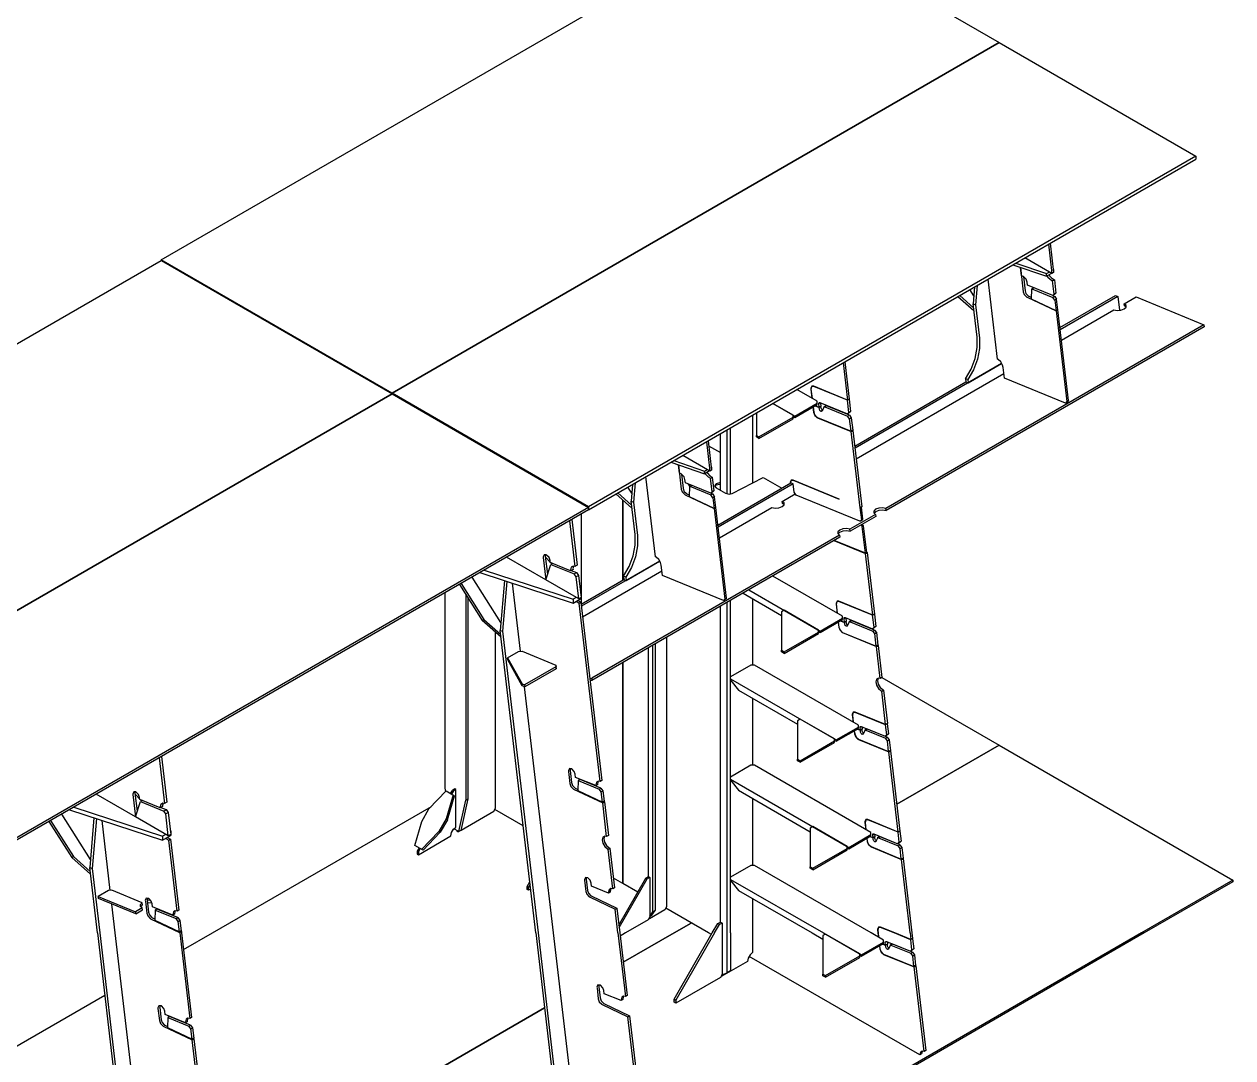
# Model space of a CAD drawing. Header units: millimetres. Extents: x -438477 to 631584, y 118817 to 676146.
# Drawn here: x 358579 to 361078, y 343407 to 345543 of the extents above; entities that cross this region are included whole.
import ezdxf

# ---------------------------------------------------------------- set-up
doc = ezdxf.new("R2010")
doc.units = ezdxf.units.MM
doc.linetypes.add('AVEVASOLID', pattern=[7.5, 7.5])
doc.layers.add('20_1', color=1, linetype='CONTINUOUS')

msp = doc.modelspace()

# ---------------------------------------------------------------- linework, layer by layer
at = {"layer": '20_1', "color": 6, "linetype": 'AVEVASOLID'}
for p, q in [((360696.109, 345087.967), (360703.221, 345027.472)), ((360541.983, 344981.51), (360533.868, 344994.3)), ((360661.972, 344995.929), (360705.702, 344978.037)), ((360705.158, 344981.748), (360709.238, 344980.079)), ((360271.846, 344843.018), (360280.911, 344765.903)), ((360298.926, 344644.779), (360604.265, 344821.067)), ((360734.343, 344762.742), (360731.354, 344759.836)), ((360291.271, 344703.269), (360292.088, 344702.933)), ((359989.003, 344679.722), (359996.114, 344619.227)), ((359993.781, 344671.186), (360017.946, 344657.236)), ((359834.876, 344573.261), (359826.762, 344586.051)), ((359954.865, 344587.681), (359998.596, 344569.788)), ((359816.417, 344394.178), (359816.417, 344559.147)), ((359816.417, 344559.147), (359816.417, 344394.178)), ((359998.05, 344573.499), (360002.132, 344571.83)), ((360306.702, 344543.689), (360309.683, 344518.363)), ((360308.861, 344544.59), (360311.804, 344519.587)), ((359706.16, 344516.422), (359717.262, 344421.979)), ((360308.959, 344507.886), (360311.301, 344504.517)), ((360311.079, 344509.113), (360313.422, 344505.744)), ((360252.751, 344475.437), (360318.187, 344448.816)), ((360319.783, 344451.645), (360321.724, 344450.858)), ((359709.602, 344413.898), (359720.702, 344409.354)), ((359733.24, 344318.18), (359897.157, 344412.818)), ((359564.186, 344306.592), (359504.811, 344400.171)), ((359604.656, 344246.689), (359588.126, 344387.302)), ((360027.236, 344354.493), (360024.248, 344351.59)), ((359719.812, 344350.08), (359726.144, 344346.424)), ((359723.348, 344352.122), (359729.68, 344348.465)), ((360343.489, 344259.073), (360344.309, 344258.738)), ((359673.077, 343664.676), (359613.28, 344173.334)), ((360369.095, 344041.266), (360369.914, 344040.934)), ((358857.631, 344026.523), (358868.733, 343932.084)), ((359471.353, 343961.173), (359466.049, 343958.109)), ((359776.561, 343936.387), (359778.215, 343935.608)), ((358715.657, 343816.694), (358656.282, 343910.273)), ((358861.073, 343924), (358872.174, 343919.459)), ((358967.706, 343664.676), (359420.662, 343926.191)), ((359610.324, 343885.834), (359551.61, 343919.733)), ((358756.63, 343752.518), (358739.598, 343897.403)), ((358871.283, 343860.181), (358877.617, 343856.525)), ((358874.819, 343862.223), (358881.152, 343858.567)), ((359475.595, 343873.807), (359475.595, 343875.031)), ((359395.2, 343840.293), (359391.451, 343833.799)), ((360395.204, 343819.172), (360396.024, 343818.836)), ((358766.957, 343664.676), (358759.953, 343724.253)), ((359993.385, 343664.676), (359905.164, 343715.61)), ((359957.843, 343685.196), (359922.301, 343664.676)), ((359922.301, 343664.676), (359957.843, 343685.196)), ((358900.171, 343664.676), (358920.955, 343487.876)), ((358901.924, 343668.586), (358903.578, 343667.808)), ((358907.999, 343630.204), (358967.706, 343664.676)), ((359806.291, 343664.676), (359821.707, 343533.536)), ((359922.301, 343664.676), (359817.2, 343603.995)), ((359817.2, 343603.995), (359922.301, 343664.676)), ((360888.908, 343664.676), (359916.119, 343103.037)), ((360894.565, 343664.676), (359916.119, 343099.769)), ((359999.385, 343661.213), (359993.385, 343664.676)), ((360343.765, 343664.676), (360344.772, 343656.104)), ((360410.371, 343664.676), (360411.984, 343650.953)), ((360421.324, 343596.985), (360422.144, 343596.65)), ((358133.153, 343182.847), (358745.299, 343536.268)), ((359654.5, 343510.062), (358968.672, 343114.097)), ((358968.672, 343114.097), (359654.5, 343510.062)), ((358928.034, 343446.488), (358929.688, 343445.71))]:
    msp.add_line(p, q, dxfattribs=at)
at = {"layer": '20_1', "color": 1, "linetype": 'AVEVASOLID'}
for p, q in [((360622.609, 345045.533), (360692.615, 345021.757)), ((360628.842, 345049.131), (360692.615, 345027.472)), ((360706.757, 345035.639), (360705.943, 345036.439)), ((360509.215, 344980.063), (360542.268, 344950.8)), ((360512.851, 344982.163), (360541.57, 344956.739)), ((360543.52, 344999.872), (360540.599, 344964.988)), ((360548.843, 345002.945), (360545.497, 344962.983)), ((360839.848, 344980.222), (360720.642, 344911.399)), ((360599.605, 344841.517), (360296.379, 344666.45)), ((360530.489, 344801.609), (360599.606, 344841.514)), ((360295.847, 344670.975), (360525.591, 344803.617)), ((360213.945, 344754.111), (360222.426, 344750.641)), ((360223.9, 344760.764), (360280.579, 344737.574)), ((360084.769, 344735.01), (360084.769, 344594.999)), ((360092.455, 344739.448), (360092.455, 344692.951)), ((360168.469, 344731.94), (360172.005, 344729.899)), ((360232.25, 344752.097), (360233.644, 344752.253)), ((360285.095, 344727.472), (360281.139, 344732.807)), ((360032.088, 344572.577), (360032.088, 344704.596)), ((360039.037, 344572.318), (360039.037, 344708.606)), ((360017.946, 344579.667), (360017.946, 344696.43)), ((359915.501, 344637.284), (359985.507, 344613.511)), ((359921.735, 344640.882), (359985.507, 344619.227)), ((359999.651, 344627.39), (359998.836, 344628.19)), ((359836.414, 344591.623), (359833.493, 344556.739)), ((359841.736, 344594.697), (359838.391, 344554.734)), ((359954.929, 344587.717), (359952.327, 344592.441)), ((359960.454, 344589.115), (359960.62, 344588.813)), ((360013.004, 344507.676), (360163.605, 344594.626)), ((360168.407, 344592.566), (360013.536, 344503.15)), ((359802.107, 344571.818), (359835.161, 344542.551)), ((359805.745, 344573.917), (359834.462, 344548.49)), ((359730.155, 344530.274), (359730.155, 344365.769)), ((359666.238, 344431.055), (359657.109, 344440.381)), ((359669.902, 344427.314), (359667.198, 344430.076)), ((359892.497, 344433.268), (359730.693, 344339.85)), ((359823.383, 344393.363), (359892.499, 344433.268)), ((359520.654, 344409.321), (359713.448, 344346.406)), ((359529.689, 344414.536), (359713.448, 344354.569)), ((359478.32, 344384.879), (359525.694, 344310.212)), ((359481.83, 344386.902), (359528.932, 344312.665)), ((359571.399, 344392.759), (359562.802, 344290.067)), ((359576.331, 344391.15), (359567.7, 344288.065)), ((359730.161, 344344.376), (359818.485, 344395.368)), ((359491.506, 344364.097), (359491.506, 343939.332)), ((359495.747, 344357.41), (359495.747, 343941.779)), ((359729.39, 344363.776), (359731.125, 344364.777)), ((359730.155, 344356.052), (359730.155, 344344.434)), ((360064.983, 344367.029), (360144.675, 344321.018)), ((360084.769, 344355.604), (360084.769, 344218.305)), ((360017.946, 343687.238), (360017.946, 344339.872)), ((360032.089, 343664.676), (360032.089, 344348.038)), ((360039.037, 343664.676), (360039.037, 344352.048)), ((360266.164, 344309.919), (360274.646, 344306.446)), ((360276.12, 344316.572), (360332.797, 344293.378)), ((360284.468, 344307.905), (360285.863, 344308.057)), ((360220.689, 344287.745), (360224.225, 344285.703)), ((360337.315, 344283.28), (360333.359, 344288.611)), ((359869.454, 343781.135), (359869.454, 344254.139)), ((359677.889, 344214.853), (359613.188, 344177.5)), ((359678.397, 344210.52), (359613.696, 344173.163)), ((360084.769, 344149.717), (360084.769, 344011.28)), ((360301.367, 344086.121), (360307.503, 344083.61)), ((360309.232, 344091.565), (360358.913, 344071.238)), ((360316.924, 344083.582), (360318.318, 344083.735)), ((360253.801, 344062.742), (360257.337, 344060.7)), ((360363.379, 344061.573), (360359.422, 344066.904)), ((359730.155, 343981.492), (359730.155, 343980.854)), ((358817.711, 343941.157), (358808.58, 343950.486)), ((358821.375, 343937.415), (358818.671, 343940.177)), ((360084.769, 343942.695), (360084.769, 343804.175)), ((358672.127, 343919.422), (358864.919, 343856.507)), ((358681.162, 343924.637), (358864.919, 343864.673)), ((358629.793, 343894.98), (358677.167, 343820.313)), ((358633.301, 343897.007), (358680.405, 343822.767)), ((358722.871, 343902.863), (358714.275, 343800.171)), ((358727.802, 343901.252), (358719.173, 343798.166)), ((359450.917, 343900.452), (359435.939, 343874.509)), ((359453.917, 343898.719), (359438.939, 343872.776)), ((358880.863, 343873.877), (358882.597, 343874.878)), ((360327.477, 343864.023), (360333.614, 343861.515)), ((360335.341, 343869.471), (360385.022, 343849.14)), ((360343.034, 343861.484), (360344.429, 343861.637)), ((360279.91, 343840.644), (360283.446, 343838.602)), ((360389.488, 343839.475), (360385.532, 343844.806)), ((359808.141, 343681.058), (359864.151, 343778.074)), ((359808.778, 343675.632), (359866.979, 343776.438)), ((360039.037, 343775.467), (360230.931, 343664.676)), ((360084.769, 343735.59), (360084.769, 343664.676)), ((359872.282, 343699.427), (359878.647, 343708.478)), ((359871.576, 343694.178), (359871.576, 343696.625)), ((360001.386, 343664.676), (360012.644, 343684.174)), ((360006.099, 343664.676), (360016.179, 343682.132)), ((358730.203, 343664.676), (358848.605, 342657.511)), ((358734.865, 343664.676), (358853.601, 342654.676)), ((359636.324, 343664.676), (359697.133, 343147.41)), ((359640.987, 343664.676), (359702.129, 343144.575)), ((359821.89, 343664.676), (359810.819, 343658.283)), ((359922.487, 343528.019), (360001.386, 343664.676)), ((360207.597, 343664.676), (360230.017, 343651.731)), ((360344.098, 343664.676), (360345.129, 343655.897)), ((360411.685, 343650.663), (360377.437, 343664.676)), ((360353.597, 343641.84), (360359.734, 343639.329)), ((360361.462, 343647.284), (360411.142, 343626.957)), ((360369.154, 343639.298), (360370.549, 343639.454)), ((360306.03, 343618.461), (360309.566, 343616.419)), ((360415.608, 343617.289), (360411.652, 343622.62))]:
    msp.add_line(p, q, dxfattribs=at)
at = {"layer": '20_1', "color": 6, "linetype": 'AVEVASOLID'}
for points in [[(358861.82, 345055.683), (360116.942, 345780.326), (360594.238, 345504.758), (359339.118, 344780.115)], [(359339.118, 344780.115), (360594.238, 345504.758), (361000.821, 345270.017), (361000.821, 345263.895)], [(361000.821, 345270.017), (359745.7, 344545.374), (359745.7, 344539.249), (361000.821, 345263.895)], [(360699.645, 345090.009), (360706.757, 345029.514), (360703.221, 345027.472), (360647.275, 345059.775)], [(356454.648, 343664.676), (358861.82, 345054.456), (359339.118, 344778.888), (357409.242, 343664.676)], [(359339.118, 344778.888), (359339.118, 344780.115), (358861.82, 345055.683), (358861.82, 345054.456)], [(360711.769, 344986.89), (360708.774, 344983.988), (360705.238, 344981.946), (360652.76, 345003.422), (360651.997, 345009.928), (360650, 345015.68), (360645, 345020.957), (360643.979, 345021.46), (360640.485, 345022.892), (360638.455, 345040.153)], [(360638.457, 345040.149), (360644.357, 344989.948), (360646.355, 344984.195), (360651.355, 344978.919), (360652.002, 344978.577), (360712.309, 344950.168)], [(360737.879, 344764.78), (360734.889, 344761.878), (360731.354, 344759.836), (360605.403, 344811.371), (360602.857, 344833.042), (360601.546, 344838.157), (360597.664, 344844.88), (360592.36, 344849.582), (360590.833, 344850.336), (360571.364, 345015.946)], [(360644.457, 345021.226), (360647.893, 344991.987), (360649.89, 344986.237), (360654.891, 344980.961), (360655.538, 344980.619), (360661.321, 344977.897)], [(360694.171, 345022.657), (360694.689, 345020.914), (360699.69, 345015.635), (360704.973, 345012.586)], [(360697.707, 345024.698), (360698.225, 345022.956), (360703.224, 345017.676), (360708.51, 345014.628)], [(360705.238, 344981.946), (360708.232, 344984.849), (360704.973, 345012.586), (360708.51, 345014.628), (360711.769, 344986.89), (360708.232, 344984.849)], [(360856.734, 344957.844), (360853.511, 344960.34), (360853.001, 344964.676), (360877.751, 344978.965), (361017.696, 344921.705), (360360.086, 344542.035)], [(360712.306, 344950.19), (360661.189, 344974.25), (360661.972, 344995.929), (360665.508, 344997.971)], [(360709.711, 344972.272), (360705.702, 344978.037), (360709.238, 344980.079), (360713.246, 344974.314), (360709.711, 344972.272), (360712.306, 344950.19), (360715.842, 344952.231), (360713.246, 344974.314)], [(360723.19, 344889.728), (360831.789, 344952.427), (360838.458, 344951.102), (360846.182, 344951.771), (360852.892, 344954.258), (360856.789, 344957.895), (360856.828, 344961.707), (360853.001, 344964.676)], [(360715.845, 344952.207), (360712.309, 344950.168), (360734.343, 344762.742), (360737.879, 344764.78), (360715.845, 344952.207)], [(361017.696, 344921.705), (361018.205, 344917.371), (360360.596, 344537.702)], [(360275.38, 344845.06), (360284.447, 344767.945), (360280.911, 344765.903), (360210.939, 344794.535), (360206.958, 344794.529), (360204.886, 344789.951), (360204.961, 344788.73), (360207.211, 344769.584)], [(357409.242, 343664.676), (359339.118, 344778.888), (359745.7, 344544.147), (358222.408, 343664.676)], [(359745.7, 344545.374), (359339.118, 344780.115), (359339.118, 344778.888)], [(360209.343, 344751.456), (360210.565, 344741.056), (360212.563, 344735.306), (360217.561, 344730.027), (360218.581, 344729.526), (360288.554, 344700.892)], [(359992.539, 344681.76), (359999.651, 344621.265), (359996.114, 344619.227), (359940.169, 344651.526)], [(360307.051, 344543.546), (360288.554, 344700.892), (360292.088, 344702.933), (360310.587, 344545.588), (360307.051, 344543.546), (360306.702, 344543.689)], [(359931.349, 344631.904), (359937.25, 344581.699), (359939.247, 344575.95), (359944.248, 344570.67), (359944.896, 344570.331), (360005.202, 344541.919)], [(360004.662, 344578.641), (360001.668, 344575.739), (359998.132, 344573.697), (359945.654, 344595.173), (359944.89, 344601.679), (359942.893, 344607.432), (359937.892, 344612.708), (359936.873, 344613.215), (359933.379, 344614.643), (359931.349, 344631.904)], [(360030.772, 344356.534), (360027.783, 344353.632), (360024.248, 344351.59), (359898.297, 344403.122), (359895.749, 344424.793), (359894.438, 344429.908), (359890.556, 344436.631), (359885.252, 344441.334), (359883.725, 344442.087), (359864.256, 344607.697)], [(359937.349, 344612.977), (359940.785, 344583.741), (359942.783, 344577.988), (359947.783, 344572.712), (359948.431, 344572.373), (359954.215, 344569.648)], [(359987.065, 344614.408), (359987.582, 344612.665), (359992.583, 344607.389), (359997.867, 344604.337)], [(359990.601, 344616.45), (359991.118, 344614.707), (359996.118, 344609.43), (360001.402, 344606.379)], [(359998.132, 344573.697), (360001.126, 344576.6), (359997.867, 344604.337), (360001.402, 344606.379), (360004.662, 344578.641), (360001.126, 344576.6)], [(360017.946, 344594.205), (360016.179, 344594.626), (360009.108, 344592.936), (360006.178, 344588.852), (360009.108, 344584.772), (360028.915, 344573.334), (360035.986, 344571.644), (360042.676, 344573.127), (360106.336, 344606.205), (360144.998, 344583.881)], [(360005.2, 344541.944), (359954.082, 344566.001), (359954.865, 344587.681), (359958.4, 344589.722)], [(360007.057, 344587.629), (360009.108, 344590.485), (360016.179, 344592.179), (360017.946, 344591.755)], [(360263.419, 344561.469), (360168.489, 344600.461), (360164.497, 344600.458), (360162.427, 344595.881), (360162.502, 344594.66), (360162.575, 344594.031)], [(360306.694, 344515.461), (360309.683, 344518.363), (360311.804, 344519.587), (360308.815, 344516.684), (360306.694, 344515.461), (360174.439, 344569.584), (360170.43, 344575.348), (360168.396, 344592.667), (360162.807, 344594.953), (360162.776, 344595.71), (360164.743, 344600.059), (360165.44, 344600.458)], [(360164.743, 344600.059), (360168.512, 344600.071), (360263.419, 344561.469)], [(360002.603, 344564.023), (359998.596, 344569.788), (360002.132, 344571.83), (360006.139, 344566.065), (360002.603, 344564.023), (360005.2, 344541.944), (360008.736, 344543.982), (360006.139, 344566.065)], [(360016.083, 344481.479), (360124.683, 344544.181), (360131.351, 344542.853), (360139.075, 344543.522), (360145.784, 344546.009), (360149.681, 344549.647), (360149.722, 344553.458), (360145.895, 344556.428)], [(360149.626, 344549.595), (360146.405, 344552.094), (360145.895, 344556.428), (360172.789, 344571.955)], [(359745.7, 344544.147), (359745.7, 344539.249), (358230.893, 343664.676)], [(360008.739, 344543.961), (360005.202, 344541.919), (360027.236, 344354.493), (360030.772, 344356.534), (360008.739, 344543.961)], [(360335.651, 344532.285), (360339.493, 344535.871), (360346.202, 344538.358), (360353.926, 344539.026), (360360.596, 344537.702), (360360.086, 344542.035), (360353.417, 344543.363), (360345.693, 344542.692), (360338.983, 344540.204), (360335.086, 344536.57), (360335.046, 344532.755), (360338.873, 344529.789), (360285.84, 344499.167)], [(360338.873, 344529.789), (360339.383, 344525.452), (360286.35, 344494.834)], [(359711.11, 344519.278), (359722.212, 344424.839), (359717.262, 344421.979), (359713.596, 344422.602), (359709.714, 344420.362), (359708.293, 344415.058), (359708.403, 344413.23)], [(360317.804, 344449.213), (360311.301, 344504.517), (360313.422, 344505.744), (360319.927, 344450.437), (360317.804, 344449.213), (360253.073, 344475.623)], [(360261.405, 344489.42), (360265.247, 344493.006), (360271.956, 344495.493), (360279.68, 344496.161), (360286.35, 344494.834), (360285.84, 344499.167), (360279.17, 344500.495), (360271.446, 344499.827), (360264.737, 344497.339), (360260.84, 344493.702), (360260.8, 344489.89), (360264.627, 344486.921), (359751.975, 344190.94)], [(360264.627, 344486.921), (360265.137, 344482.587), (359752.484, 344186.606)], [(359714.459, 344422.455), (359713.243, 344417.914), (359713.353, 344416.086), (359708.406, 344413.205), (359666.312, 344430.439), (359665.811, 344434.711), (359663.812, 344440.467), (359658.812, 344445.746), (359657.784, 344446.253), (359653.812, 344446.241), (359651.741, 344441.663), (359651.814, 344440.439), (359657.25, 344394.364), (359576.001, 344441.273)], [(359661.154, 344406.089), (359656.764, 344443.299), (359656.69, 344444.523), (359657.474, 344446.253)], [(360333.13, 344321.708), (360318.187, 344448.816), (360321.724, 344450.858), (360336.665, 344323.749), (360333.13, 344321.708), (360263.158, 344350.339), (360259.177, 344350.333), (360257.106, 344345.756), (360257.179, 344344.535), (360259.43, 344325.391)], [(359724.71, 344403.589), (359730.063, 344358.057), (359725.113, 344355.201), (359657.256, 344394.379), (359667.819, 344426.111)], [(359671.581, 344428.281), (359667.819, 344426.111), (359715.752, 344406.498)], [(359725.113, 344355.201), (359719.76, 344400.733), (359715.752, 344406.498), (359720.702, 344409.354), (359724.71, 344403.589), (359719.76, 344400.733)], [(359769.483, 343977.775), (359726.144, 344346.424), (359729.68, 344348.465), (359773.018, 343979.816), (359769.483, 343977.775), (359765.709, 343978.44), (359761.826, 343976.2), (359760.405, 343970.896), (359760.516, 343969.068)], [(360261.562, 344307.261), (360262.784, 344296.86), (360264.781, 344291.111), (360269.782, 344285.834), (360270.801, 344285.331), (360340.773, 344256.699)], [(359481.809, 343877.393), (359549.841, 343916.672), (359553.377, 343922.797), (359553.377, 344285.703)], [(360348.535, 344190.674), (360340.773, 344256.699), (360344.309, 344258.738), (360352.071, 344192.716), (360348.535, 344190.674), (360344.76, 344191.34), (360340.878, 344189.1), (360339.458, 344183.796), (360340.878, 344176.853), (360344.76, 344170.127), (360350.064, 344165.424), (360351.592, 344164.67)], [(359816.417, 344223.52), (359816.417, 343766.846), (359796.718, 343778.22)], [(359847.357, 343748.984), (359816.417, 343766.846), (359816.417, 344223.52)], [(359748.236, 344190.616), (359751.975, 344190.94), (359752.484, 344186.606), (359748.746, 344186.283)], [(360344.414, 344191.141), (360342.992, 344185.837), (360344.414, 344178.892), (360348.296, 344172.169), (360353.6, 344167.466), (360355.127, 344166.712)], [(360351.828, 344192.576), (360594.238, 344052.619), (360382.886, 343930.594)], [(360359.755, 344095.234), (360351.592, 344164.67), (360355.127, 344166.712), (360363.29, 344097.275), (360359.755, 344095.234), (360296.779, 344121.003), (360292.799, 344120.994), (360290.727, 344116.416), (360290.802, 344115.198), (360292.543, 344100.385)], [(360294.673, 344082.258), (360295.387, 344076.191), (360297.385, 344070.441), (360302.385, 344065.165), (360303.403, 344064.661), (360366.379, 344038.892)], [(358862.581, 344029.38), (358873.683, 343934.94), (358868.733, 343932.084), (358865.068, 343932.706), (358861.186, 343930.463), (358859.764, 343925.159), (358859.876, 343923.331)], [(360385.864, 343873.136), (360366.379, 344038.892), (360369.914, 344040.934), (360389.4, 343875.178), (360385.864, 343873.136), (360322.89, 343898.905), (360318.909, 343898.899), (360316.838, 343894.321), (360316.911, 343893.101), (360318.652, 343878.29)], [(360382.886, 343930.594), (360594.238, 344052.619), (361077.542, 343773.585), (360888.908, 343664.676)], [(359765.361, 343978.238), (359763.941, 343972.938), (359764.052, 343971.106), (359760.516, 343969.068), (359718.532, 343986.246), (359717.767, 343992.747), (359715.77, 343998.496), (359710.771, 344003.776), (359705.771, 344004.27), (359703.7, 343999.692), (359703.774, 343998.475), (359706.731, 343973.325), (359708.727, 343967.576), (359713.727, 343962.296), (359714.377, 343961.957), (359774.68, 343933.567)], [(359708.27, 344004.023), (359707.236, 344001.734), (359707.309, 344000.513), (359710.265, 343975.367), (359712.262, 343969.617), (359717.262, 343964.338), (359717.912, 343963.996), (359723.511, 343961.362)], [(358865.932, 343932.56), (358864.714, 343928.019), (358864.826, 343926.188), (358859.879, 343923.31), (358817.783, 343940.54), (358817.282, 343944.816), (358815.285, 343950.568), (358810.285, 343955.848), (358809.256, 343956.354), (358805.283, 343956.342), (358803.212, 343951.764), (358803.287, 343950.541), (358808.722, 343904.468), (358727.474, 343951.377)], [(358812.625, 343916.19), (358808.237, 343953.4), (358808.162, 343954.624), (358808.945, 343956.354)], [(359393.572, 343832.575), (359391.451, 343833.799), (359391.451, 343827.674), (359393.572, 343826.45), (359460.747, 343865.232), (359462.167, 343872.178), (359466.049, 343878.901), (359471.353, 343883.603), (359471.353, 343961.173), (359469.232, 343962.397), (359463.928, 343959.336)], [(359460.179, 343952.839), (359463.928, 343959.336), (359466.049, 343958.109), (359462.3, 343951.615)], [(358876.181, 343913.691), (358881.534, 343868.162), (358876.585, 343865.302), (358808.727, 343904.481), (358819.292, 343936.213)], [(358823.052, 343938.382), (358819.292, 343936.213), (358867.224, 343916.599)], [(359782.852, 343864.054), (359774.68, 343933.567), (359778.215, 343935.608), (359786.388, 343866.096), (359782.852, 343864.054), (359779.077, 343864.719), (359775.195, 343862.479), (359773.775, 343857.175), (359775.195, 343850.232), (359779.077, 343843.506), (359784.381, 343838.804), (359785.909, 343838.05)], [(358876.585, 343865.302), (358871.233, 343910.834), (358867.224, 343916.599), (358872.174, 343919.459), (358876.181, 343913.691), (358871.233, 343910.834)], [(358894.846, 343709.974), (358877.617, 343856.525), (358881.152, 343858.567), (358898.381, 343712.015), (358894.846, 343709.974), (358891.071, 343710.639), (358887.187, 343708.399), (358885.767, 343703.095), (358885.878, 343701.267)], [(359473.474, 343876.255), (359473.474, 343875.031), (359475.595, 343873.807), (359476.656, 343874.418)], [(359778.731, 343864.521), (359777.309, 343859.217), (359778.731, 343852.271), (359782.613, 343845.548), (359787.917, 343840.845), (359789.444, 343840.091)], [(360320.784, 343860.16), (360321.497, 343854.093), (360323.494, 343848.343), (360328.494, 343843.067), (360329.514, 343842.563), (360392.488, 343816.794)], [(359397.322, 343839.069), (359393.572, 343832.575), (359393.572, 343826.45)], [(359795.598, 343755.634), (359785.909, 343838.05), (359789.444, 343840.091), (359799.133, 343757.676), (359795.598, 343755.634), (359791.823, 343756.299), (359787.941, 343754.059), (359786.52, 343748.755), (359786.63, 343746.924)], [(360410.371, 343664.676), (360392.488, 343816.794), (360396.024, 343818.836), (360414.147, 343664.676)], [(359791.477, 343756.098), (359790.056, 343750.797), (359790.166, 343748.966), (359786.63, 343746.924), (359751.645, 343761.243), (359750.881, 343767.743), (359748.883, 343773.493), (359743.883, 343778.773), (359738.883, 343779.267), (359736.812, 343774.689), (359736.885, 343773.469), (359739.594, 343750.437), (359741.591, 343744.687), (359746.59, 343739.408), (359747.197, 343739.09), (359800.54, 343713.593)], [(359741.383, 343779.02), (359740.347, 343776.731), (359740.421, 343775.51), (359743.129, 343752.479), (359745.126, 343746.729), (359750.127, 343741.45), (359750.733, 343741.129), (359804.076, 343715.635)], [(361077.542, 343773.585), (361077.542, 343770.316), (360894.565, 343664.676)], [(358890.724, 343710.438), (358889.302, 343705.137), (358889.414, 343703.306), (358885.878, 343701.267), (358843.895, 343718.445), (358843.131, 343724.946), (358841.133, 343730.695), (358836.133, 343735.975), (358831.133, 343736.469), (358829.062, 343731.891), (358829.135, 343730.674), (358832.092, 343705.524), (358834.09, 343699.775), (358839.089, 343694.495), (358839.739, 343694.156), (358900.043, 343665.766)], [(358833.632, 343736.222), (358832.597, 343733.933), (358832.671, 343732.712), (358835.628, 343707.566), (358837.625, 343701.816), (358842.626, 343696.537), (358843.274, 343696.195), (358848.872, 343693.561)], [(359806.291, 343664.676), (359800.54, 343713.593), (359804.076, 343715.635), (359810.066, 343664.676)], [(358887.297, 342704.587), (358883.522, 342705.253), (358879.987, 342703.211), (358883.762, 342702.546), (358887.644, 342704.789), (358889.064, 342710.09), (358887.644, 342717.035), (358883.762, 342723.758), (358878.458, 342728.461), (358876.93, 342729.215), (358766.957, 343664.676)], [(358900.171, 343664.676), (358900.043, 343665.766), (358903.578, 343667.808), (358903.946, 343664.676)], [(358903.946, 343664.676), (358924.49, 343489.918), (358920.955, 343487.876), (358917.18, 343488.541), (358913.298, 343486.301), (358911.876, 343480.997), (358911.987, 343479.169)], [(359735.826, 343194.486), (359732.051, 343195.151), (359728.516, 343193.11), (359732.289, 343192.444), (359736.173, 343194.684), (359737.593, 343199.988), (359736.173, 343206.931), (359732.289, 343213.657), (359726.987, 343218.36), (359725.458, 343219.114), (359673.077, 343664.676)], [(359810.066, 343664.676), (359825.243, 343535.578), (359821.707, 343533.536), (359817.934, 343534.202), (359814.05, 343531.962), (359812.63, 343526.658), (359812.74, 343524.83)], [(360378.446, 343664.676), (360349.01, 343676.722), (360345.029, 343676.713), (360342.958, 343672.135), (360343.031, 343670.914), (360343.765, 343664.676)], [(360414.147, 343664.676), (360415.52, 343652.994), (360411.984, 343650.953), (360378.446, 343664.676)], [(360346.904, 343637.974), (360347.617, 343631.91), (360349.614, 343626.16), (360354.614, 343620.881), (360355.634, 343620.377), (360418.608, 343594.608)], [(360435.085, 343419.867), (360433.664, 343414.564), (360430.129, 343412.522), (360077.524, 343616.099)], [(360439.206, 343419.401), (360418.608, 343594.608), (360422.144, 343596.65), (360442.741, 343421.442), (360439.206, 343419.401), (360435.431, 343420.066), (360431.549, 343417.826), (360430.129, 343412.522)], [(359817.586, 343534.003), (359816.165, 343528.699), (359816.277, 343526.871), (359812.74, 343524.83), (359777.754, 343539.145), (359776.99, 343545.646), (359774.992, 343551.395), (359769.992, 343556.675), (359764.992, 343557.169), (359762.921, 343552.591), (359762.996, 343551.371), (359765.703, 343528.339), (359767.7, 343522.59), (359772.701, 343517.313), (359773.306, 343516.993), (359826.65, 343491.495)], [(359767.493, 343556.922), (359766.457, 343554.633), (359766.531, 343553.412), (359769.238, 343530.381), (359771.236, 343524.631), (359776.236, 343519.355), (359776.842, 343519.034), (359830.185, 343493.537)], [(358916.834, 343488.343), (358915.413, 343483.039), (358915.523, 343481.211), (358911.987, 343479.169), (358870.004, 343496.348), (358869.24, 343502.848), (358867.243, 343508.597), (358862.242, 343513.877), (358857.242, 343514.371), (358855.171, 343509.794), (358855.245, 343508.576), (358858.202, 343483.426), (358860.199, 343477.677), (358865.199, 343472.397), (358865.849, 343472.059), (358926.152, 343443.668)], [(358859.743, 343514.124), (358858.707, 343511.835), (358858.782, 343510.618), (358861.737, 343485.468), (358863.735, 343479.719), (358868.735, 343474.439), (358869.385, 343474.1), (358874.983, 343471.464)], [(359847.827, 343311.35), (359826.65, 343491.495), (359830.185, 343493.537), (359851.363, 343313.392), (359847.827, 343311.35), (359844.054, 343312.018), (359840.17, 343309.775), (359838.75, 343304.471), (359838.86, 343302.643)], [(358934.323, 343374.155), (358926.152, 343443.668), (358929.688, 343445.71), (358937.859, 343376.197), (358934.323, 343374.155), (358930.55, 343374.824), (358926.666, 343372.58), (358925.246, 343367.277), (358926.666, 343360.334), (358930.55, 343353.608), (358935.852, 343348.905), (358937.381, 343348.151)]]:
    msp.add_lwpolyline(points, dxfattribs=at)
at = {"layer": '20_1', "color": 1, "linetype": 'AVEVASOLID'}
for points in [[(360702.867, 345027.677), (360692.615, 345021.757), (360692.615, 345027.472), (360697.917, 345030.536)], [(360706.082, 345035.248), (360706.757, 345035.639), (360706.757, 345029.923)], [(360720.11, 344915.925), (360834.95, 344982.227), (360839.848, 344980.222), (360843.224, 344951.514)], [(360529.726, 344808.112), (360524.828, 344810.114), (360536.549, 344830.121), (360544.763, 344852.118), (360548.909, 344874.604), (360548.705, 344896.049), (360540.599, 344964.988), (360545.497, 344962.983), (360553.603, 344894.044), (360553.807, 344872.599), (360549.661, 344850.113), (360541.448, 344828.119), (360529.726, 344808.112), (360530.489, 344801.615)], [(360524.828, 344810.114), (360525.591, 344803.614), (360530.486, 344801.612)], [(360172.005, 344732.755), (360172.005, 344729.899), (360217.967, 344756.434), (360217.967, 344763.376), (360175.932, 344787.644)], [(360206.68, 344793.458), (360205.31, 344788.587), (360207.568, 344769.379)], [(360210.989, 344794.101), (360206.68, 344793.458), (360208.537, 344794.532)], [(360280.612, 344765.613), (360210.989, 344794.101), (360211.408, 344794.343)], [(360097.759, 344686.625), (360168.469, 344727.448), (360168.469, 344734.797), (360126.434, 344759.067)], [(360126.434, 344759.067), (360172.005, 344732.755), (360217.967, 344759.293)], [(360229.112, 344745.008), (360227.477, 344746.43), (360226.369, 344749.216), (360225.961, 344752.683), (360222.426, 344750.641), (360213.945, 344754.111)], [(360221.459, 344758.878), (360222.019, 344760.569), (360223.879, 344760.773)], [(360225.067, 344760.288), (360225.961, 344752.683), (360222.426, 344750.641), (360221.459, 344758.878), (360224.385, 344760.566)], [(360237.18, 344754.294), (360235.785, 344754.139), (360232.25, 344752.097), (360231.911, 344751.505), (360228.285, 344743.088), (360228.009, 344742.722), (360226.149, 344742.515)], [(360281.139, 344732.807), (360284.674, 344734.846), (360237.389, 344754.197), (360233.853, 344752.155), (360281.139, 344732.807)], [(360284.148, 344767.655), (360287.103, 344742.518), (360284.114, 344739.615), (360280.579, 344737.574), (360283.568, 344740.476), (360287.103, 344742.518)], [(360283.568, 344740.476), (360280.612, 344765.613), (360280.962, 344765.815)], [(360097.759, 344689.89), (360097.759, 344686.625), (360092.455, 344689.686), (360092.455, 344692.951), (360097.759, 344689.89), (360168.469, 344730.716)], [(360209.654, 344751.636), (360210.915, 344740.912), (360213.626, 344734.372), (360218.53, 344729.96), (360288.153, 344701.468)], [(360228.728, 344744.114), (360226.041, 344742.563), (360223.943, 344744.388), (360222.833, 344747.175), (360222.426, 344750.641)], [(360284.674, 344734.846), (360288.631, 344729.514), (360291.689, 344703.51), (360288.153, 344701.468), (360285.095, 344727.472), (360288.631, 344729.514)], [(359995.761, 344619.428), (359985.507, 344613.511), (359985.507, 344619.227), (359990.811, 344622.288)], [(359998.976, 344626.999), (359999.651, 344627.39), (359999.651, 344621.674)], [(359822.618, 344399.863), (359817.72, 344401.868), (359829.443, 344421.876), (359837.657, 344443.87), (359841.803, 344466.355), (359841.597, 344487.8), (359833.493, 344556.739), (359838.391, 344554.734), (359846.495, 344485.795), (359846.701, 344464.353), (359842.555, 344441.865), (359834.342, 344419.871), (359822.618, 344399.863), (359823.383, 344393.366)], [(359817.72, 344401.868), (359818.485, 344395.365), (359823.378, 344393.363)], [(360224.225, 344288.563), (360224.225, 344285.703), (360270.186, 344312.241), (360270.186, 344319.181), (360126.146, 344402.341)], [(359450.247, 343957.081), (359449.08, 343963.825), (359449.08, 344367.997)], [(359719.826, 344358.252), (359713.448, 344354.569), (359713.448, 344346.406), (359731.125, 344356.611), (359731.125, 344364.777), (359729.021, 344366.929)], [(360076.65, 344373.765), (360224.225, 344288.563), (360270.186, 344315.098)], [(360149.979, 344242.429), (360220.689, 344283.256), (360220.689, 344290.604), (360149.979, 344331.428), (360144.675, 344328.367), (360144.675, 344248.758)], [(360258.901, 344349.262), (360257.53, 344344.391), (360259.789, 344325.184)], [(360263.21, 344349.906), (360258.901, 344349.262), (360260.758, 344350.336)], [(360332.832, 344321.418), (360263.21, 344349.906), (360263.628, 344350.147)], [(359564.47, 344275.882), (359525.694, 344310.212), (359528.932, 344312.665), (359563.773, 344281.818)], [(360261.873, 344307.441), (360263.135, 344296.717), (360265.846, 344290.177), (360270.751, 344285.764), (360340.372, 344257.276)], [(360281.332, 344300.812), (360279.697, 344302.234), (360278.589, 344305.021), (360278.182, 344308.487), (360274.646, 344306.446), (360266.164, 344309.919)], [(360273.677, 344314.683), (360274.239, 344316.373), (360276.097, 344316.581)], [(360277.287, 344316.092), (360278.182, 344308.487), (360274.646, 344306.446), (360273.677, 344314.683), (360276.605, 344316.373)], [(360280.948, 344299.918), (360278.259, 344298.368), (360276.161, 344300.193), (360275.053, 344302.979), (360274.646, 344306.446)], [(360289.4, 344310.099), (360288.005, 344309.943), (360284.468, 344307.905), (360284.131, 344307.309), (360280.505, 344298.893), (360280.228, 344298.527), (360278.368, 344298.319)], [(360333.359, 344288.611), (360336.894, 344290.653), (360289.609, 344310.001), (360286.073, 344307.96), (360333.359, 344288.611)], [(360336.368, 344323.459), (360339.322, 344298.322), (360336.333, 344295.42), (360332.797, 344293.378), (360335.787, 344296.28), (360339.322, 344298.322)], [(360335.787, 344296.28), (360332.832, 344321.418), (360333.182, 344321.619)], [(359636.324, 343664.676), (359562.802, 344290.067), (359567.7, 344288.065), (359640.987, 343664.676)], [(360149.979, 344245.695), (360149.979, 344242.429), (360144.675, 344245.49), (360144.675, 344248.758), (360149.979, 344245.695), (360220.689, 344286.521)], [(360336.894, 344290.653), (360340.851, 344285.319), (360343.907, 344259.314), (360340.372, 344257.276), (360337.315, 344283.28), (360340.851, 344285.319)], [(359906.931, 344275.779), (359906.931, 343718.671), (359903.395, 343712.549), (359871.576, 343694.178), (359870.516, 343694.788)], [(359883.382, 344262.18), (359883.382, 343711.213), (359878.647, 343708.478), (359878.647, 344259.449)], [(359608.449, 344175.312), (359578.444, 344228.763), (359577.936, 344233.097), (359600.917, 344246.366), (359607.951, 344246.973), (359677.925, 344218.326), (359678.435, 344213.993)], [(359577.936, 344233.097), (359607.939, 344179.648), (359613.188, 344177.5), (359613.696, 344173.163), (359608.449, 344175.312), (359607.939, 344179.648)], [(359677.925, 344218.326), (359677.889, 344214.853), (359678.397, 344210.52), (359678.435, 344213.993)], [(360257.337, 344063.556), (360257.337, 344060.7), (360303.299, 344087.235), (360303.299, 344094.178), (360088.304, 344218.305), (360081.233, 344218.305), (360039.037, 344193.943)], [(360039.037, 344189.594), (360257.337, 344063.556), (360303.299, 344090.095)], [(360039.037, 344186.735), (360039.557, 344186.435), (360055.48, 344166.63), (360177.788, 344096.015)], [(360183.09, 344017.426), (360253.801, 344058.249), (360253.801, 344065.598), (360183.09, 344106.424), (360177.788, 344103.364), (360177.786, 344023.752)], [(360292.522, 344119.925), (360291.152, 344115.055), (360292.9, 344100.181)], [(360296.831, 344120.569), (360292.522, 344119.925), (360294.379, 344120.997)], [(360359.456, 344094.944), (360296.831, 344120.569), (360297.249, 344120.81)], [(360294.986, 344082.438), (360295.737, 344076.047), (360298.448, 344069.507), (360303.352, 344065.095), (360365.978, 344039.469)], [(360314.241, 344077.543), (360312.605, 344078.965), (360311.498, 344081.751), (360311.038, 344085.651), (360307.503, 344083.61), (360301.367, 344086.121)], [(360306.79, 344089.676), (360307.35, 344091.37), (360309.21, 344091.575)], [(360310.399, 344091.089), (360311.038, 344085.651), (360307.503, 344083.61), (360306.79, 344089.676), (360309.717, 344091.367)], [(360313.857, 344076.648), (360311.168, 344075.098), (360309.07, 344076.923), (360307.962, 344079.709), (360307.503, 344083.61)], [(360321.854, 344085.776), (360320.459, 344085.621), (360316.924, 344083.582), (360316.585, 344082.987), (360313.414, 344075.623), (360313.136, 344075.257), (360311.276, 344075.049)], [(360359.422, 344066.904), (360362.958, 344068.946), (360322.064, 344085.679), (360318.529, 344083.637), (360359.422, 344066.904)], [(360362.991, 344096.985), (360365.437, 344076.182), (360362.448, 344073.279), (360358.913, 344071.238), (360361.902, 344074.14), (360365.437, 344076.182)], [(360361.902, 344074.14), (360359.456, 344094.944), (360359.805, 344095.145)], [(360183.09, 344020.691), (360183.09, 344017.426), (360177.786, 344020.487), (360177.786, 344023.752), (360183.09, 344020.691), (360253.801, 344061.518)], [(360362.958, 344068.946), (360366.914, 344063.611), (360369.513, 344041.511), (360365.978, 344039.469), (360363.379, 344061.573), (360366.914, 344063.611)], [(360283.446, 343841.462), (360283.446, 343838.602), (360329.408, 343865.14), (360329.408, 343872.08), (360088.304, 344011.28), (360081.233, 344011.28), (360039.037, 343986.921)], [(359724.291, 343979.764), (359723.409, 343958.933), (359774.178, 343935.01)], [(359771.681, 343956.247), (359767.323, 343962.156), (359770.859, 343964.197), (359727.824, 343981.806), (359724.291, 343979.764), (359767.323, 343962.156)], [(360039.037, 343982.572), (360283.446, 343841.462), (360329.408, 343867.997)], [(360039.037, 343979.712), (360039.557, 343979.413), (360055.48, 343959.604), (360203.897, 343873.917)], [(359400.331, 343837.33), (359435.939, 343874.509), (359438.939, 343872.776), (359403.331, 343835.599), (359386.189, 343845.496), (359400.583, 343894.919), (359415.561, 343920.865), (359451.167, 343958.042), (359468.311, 343948.145)], [(359770.859, 343964.197), (359775.217, 343958.289), (359777.713, 343937.052), (359774.178, 343935.01), (359771.681, 343956.247), (359775.217, 343958.289)], [(359465.311, 343949.875), (359450.917, 343900.452), (359453.917, 343898.719), (359468.311, 343948.145)], [(359477.364, 343874.012), (359491.506, 343939.332), (359495.747, 343941.779), (359481.606, 343876.459), (359477.364, 343874.012), (359467.171, 343879.896)], [(360209.2, 343795.328), (360279.91, 343836.155), (360279.91, 343843.503), (360209.2, 343884.327), (360203.897, 343881.266), (360203.897, 343801.658)], [(360318.631, 343897.828), (360317.261, 343892.957), (360319.009, 343878.083)], [(360322.94, 343898.472), (360318.631, 343897.828), (360320.488, 343898.902)], [(360385.565, 343872.846), (360322.94, 343898.472), (360323.358, 343898.713)], [(358871.297, 343868.354), (358864.919, 343864.673), (358864.919, 343856.507), (358882.597, 343866.715), (358882.597, 343874.878), (358880.492, 343877.03)], [(360321.095, 343860.34), (360321.846, 343853.953), (360324.559, 343847.41), (360329.462, 343842.997), (360392.087, 343817.371)], [(360340.35, 343855.445), (360338.715, 343856.867), (360337.607, 343859.653), (360337.148, 343863.553), (360333.614, 343861.515), (360327.477, 343864.023)], [(360332.9, 343867.582), (360333.46, 343869.272), (360335.32, 343869.48)], [(360336.51, 343868.992), (360337.148, 343863.553), (360333.614, 343861.515), (360332.9, 343867.582), (360335.826, 343869.272)], [(360339.966, 343854.551), (360337.277, 343853), (360335.179, 343854.825), (360334.071, 343857.612), (360333.614, 343861.515)], [(360347.965, 343863.679), (360346.568, 343863.526), (360343.034, 343861.484), (360342.696, 343860.892), (360339.523, 343853.525), (360339.246, 343853.159), (360337.387, 343852.955)], [(360385.532, 343844.806), (360389.067, 343846.848), (360348.174, 343863.581), (360344.638, 343861.539), (360385.532, 343844.806)], [(360389.101, 343874.888), (360391.547, 343854.084), (360388.558, 343851.182), (360385.022, 343849.14), (360388.011, 343852.042), (360391.547, 343854.084)], [(360388.011, 343852.042), (360385.565, 343872.846), (360385.916, 343873.047)], [(360209.2, 343798.594), (360209.2, 343795.328), (360203.897, 343798.389), (360203.897, 343801.658), (360209.2, 343798.594), (360279.91, 343839.42)], [(360389.067, 343846.848), (360393.025, 343841.517), (360395.622, 343819.413), (360392.087, 343817.371), (360389.488, 343839.475), (360393.025, 343841.517)], [(358715.942, 343785.984), (358677.167, 343820.313), (358680.405, 343822.767), (358715.244, 343791.923)], [(360329.927, 343664.676), (360088.304, 343804.175), (360081.233, 343804.175), (360039.037, 343779.813)], [(358730.203, 343664.676), (358714.275, 343800.171), (358719.173, 343798.166), (358734.865, 343664.676)], [(359872.282, 343779.502), (359866.979, 343776.438), (359864.151, 343778.074), (359869.454, 343781.135), (359872.282, 343779.502), (359872.282, 343697.852), (359868.747, 343691.727), (359821.89, 343664.676)], [(359624.553, 343764.795), (359621.26, 343759.089), (359618.431, 343760.721), (359623.915, 343770.221)], [(359621.26, 343752.964), (359618.431, 343754.6), (359618.431, 343760.721)], [(359625.647, 343755.497), (359621.26, 343752.964), (359621.26, 343759.089)], [(360039.037, 343772.608), (360039.557, 343772.309), (360055.48, 343752.5), (360207.597, 343664.676)], [(358819.569, 343719.114), (358823.412, 343722.7), (358822.902, 343727.033), (358759.927, 343752.802), (358752.893, 343752.195), (358731.68, 343739.945)], [(358809.16, 343704.117), (358732.19, 343735.611), (358731.68, 343739.945), (358808.65, 343708.451), (358809.16, 343704.117), (358823.302, 343712.281), (358822.792, 343716.617), (358808.65, 343708.451)], [(358839.769, 343732.136), (358833.147, 343731.562), (358832.82, 343731.44)], [(358822.792, 343716.617), (358818.965, 343719.584), (358819.005, 343723.398), (358822.902, 343727.033)], [(358833.33, 343727.106), (358833.656, 343727.228), (358841.38, 343727.897), (358842.159, 343727.744)], [(358849.652, 343711.963), (358848.77, 343691.132), (358899.539, 343667.209)], [(358897.043, 343688.447), (358892.685, 343694.355), (358896.22, 343696.396), (358853.188, 343714.005), (358849.652, 343711.963), (358892.685, 343694.355)], [(359872.282, 343698.829), (359876.311, 343701.154), (359883.382, 343711.213)], [(358896.22, 343696.396), (358900.578, 343690.488), (358903.075, 343669.251), (358899.539, 343667.209), (358897.043, 343688.447), (358900.578, 343690.488)], [(360021.481, 343685.196), (360016.179, 343682.132), (360012.644, 343684.174), (360017.946, 343687.238), (360021.481, 343685.196), (360021.481, 343664.676)], [(360006.099, 343664.676), (359926.022, 343525.98), (359926.022, 343519.855), (359922.487, 343521.897), (359922.487, 343528.019), (359926.022, 343525.98)], [(360021.481, 343664.676), (360021.481, 343579.05), (360017.946, 343572.928), (359926.022, 343519.855)], [(360084.769, 343664.676), (360084.769, 343624.161), (360079.465, 343619.459), (360075.583, 343612.736), (360074.162, 343605.793), (360021.129, 343575.171), (360019.714, 343575.989)], [(360039.037, 343664.676), (360039.037, 343586.558), (360032.089, 343582.548), (360032.089, 343664.676)], [(360235.32, 343573.145), (360306.03, 343613.968), (360306.03, 343621.317), (360235.32, 343662.14), (360230.017, 343659.08), (360230.017, 343579.471)], [(360230.931, 343664.676), (360309.566, 343619.275), (360355.528, 343645.81)], [(360309.566, 343619.275), (360309.566, 343616.419), (360355.528, 343642.954), (360355.528, 343649.894), (360329.927, 343664.676)], [(360344.751, 343675.644), (360343.381, 343670.774), (360344.098, 343664.676)], [(360349.06, 343676.288), (360344.751, 343675.644), (360346.608, 343676.716)], [(360377.437, 343664.676), (360349.06, 343676.288), (360349.478, 343676.529)], [(360347.215, 343638.154), (360347.966, 343631.766), (360350.679, 343625.223), (360355.582, 343620.81), (360418.208, 343595.185)], [(360366.47, 343633.259), (360364.835, 343634.681), (360363.727, 343637.47), (360363.269, 343641.37), (360359.734, 343639.329), (360353.597, 343641.84)], [(360359.02, 343645.395), (360359.58, 343647.089), (360361.44, 343647.294)], [(360362.63, 343646.805), (360363.269, 343641.37), (360359.734, 343639.329), (360359.02, 343645.395), (360361.946, 343647.086)], [(360366.086, 343632.367), (360363.399, 343630.814), (360361.299, 343632.639), (360360.191, 343635.428), (360359.734, 343639.329)], [(360374.085, 343641.495), (360372.69, 343641.34), (360369.154, 343639.298), (360368.816, 343638.706), (360365.643, 343631.339), (360365.367, 343630.973), (360363.507, 343630.768)], [(360411.652, 343622.62), (360415.187, 343624.662), (360374.294, 343641.398), (360370.758, 343639.356), (360411.652, 343622.62)], [(360415.221, 343652.701), (360417.667, 343631.901), (360414.678, 343628.998), (360411.142, 343626.957), (360414.131, 343629.859), (360417.667, 343631.901)], [(360414.131, 343629.859), (360411.685, 343650.663), (360412.036, 343650.864)], [(360235.32, 343576.41), (360235.32, 343573.145), (360230.017, 343576.206), (360230.017, 343579.471), (360235.32, 343576.41), (360306.03, 343617.234)], [(360415.187, 343624.662), (360419.145, 343619.33), (360421.742, 343597.226), (360418.208, 343595.185), (360415.608, 343617.289), (360419.145, 343619.33)], [(360021.129, 343575.171), (360021.129, 343578.257), (360032.089, 343582.548)], [(358875.762, 343489.866), (358874.88, 343469.034), (358925.649, 343445.112)], [(358923.152, 343466.349), (358918.794, 343472.257), (358922.33, 343474.299), (358879.297, 343491.907), (358875.762, 343489.866), (358918.794, 343472.257)], [(358922.33, 343474.299), (358926.688, 343468.39), (358929.186, 343447.153), (358925.649, 343445.112), (358923.152, 343466.349), (358926.688, 343468.39)]]:
    msp.add_lwpolyline(points, dxfattribs=at)

doc.saveas('drawing.dxf')
